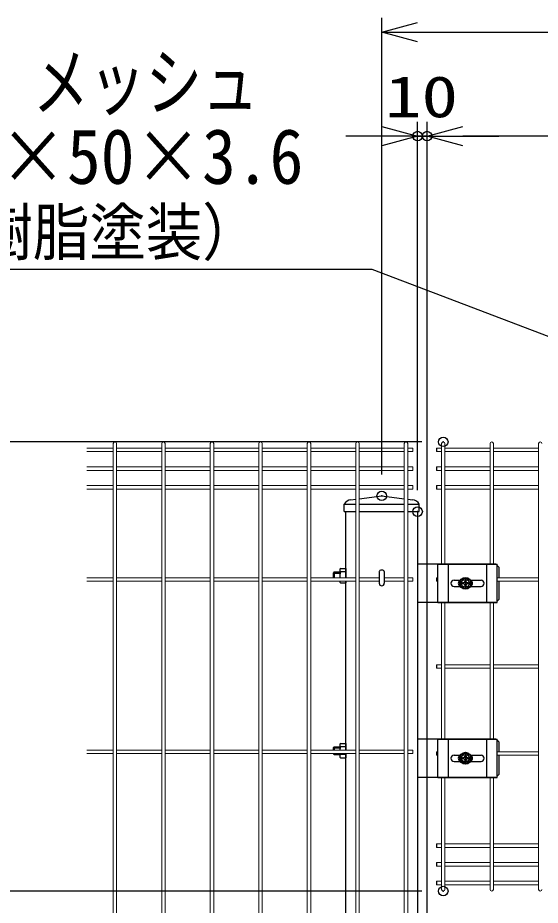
# Model space of a CAD drawing. Units: millimetres, scale not verified. Extents: x -6301 to 6301, y -4454 to 4456.
# Drawn here: x -5091 to -4544, y 1320 to 2249 of the extents above; entities that cross this region are included whole.
import ezdxf
from ezdxf.enums import TextEntityAlignment as Align

# ---------------------------------------------------------------- set-up
doc = ezdxf.new("R2010")
doc.units = ezdxf.units.MM
doc.header["$LTSCALE"] = 20
doc.header["$PDMODE"] = 32
doc.header["$PDSIZE"] = 10
doc.linetypes.add('USER2', pattern=[2, 1.25, -0.25, 0.25, -0.25])
for name, color, linetype, lineweight in [('0-1_0', 4, 'Continuous', 25), ('0-3_六角ボルト', 2, 'Continuous', 25), ('0-4_LAYER12', 3, 'Continuous', 25), ('0-C_コーナー押え金具', 3, 'Continuous', 25)]:
    doc.layers.add(name, color=color, linetype=linetype, lineweight=lineweight)
doc.layers.add('0-6_DEFPOINTS', color=7, linetype='Continuous')
doc.styles.add('ＭＳ ゴシック', font='')
doc.styles.get('ＭＳ ゴシック').set_extended_font_data('MS Gothic')

# ---------------------------------------------------------------- blocks, each defined once
blk = doc.blocks.new('_Open30')
at = {"layer": '0-1_0', "color": 2}
blk.add_line((0, 0), (-20, 0), dxfattribs=at)
blk.add_lwpolyline([(-20, 5.36), (0, 0), (-20, -5.36)], dxfattribs=at)
blk = doc.blocks.new('MLeader2')
at = {"layer": '0-4_LAYER12', "color": 7}
blk.add_line((-4871.36, 1985.41), (-5170.02, 1985.41), dxfattribs=at)
at = {"layer": '0-4_LAYER12'}
blk.add_line((-4241.64, 1803.4), (-4288.37, 1821.17), dxfattribs=at)
at = {"layer": '0-4_LAYER12', "color": 7}
blk.add_lwpolyline([(-4288.37, 1821.17), (-4720.38, 1985.41), (-4871.36, 1985.41)], dxfattribs=at)
at = {"layer": '0-4_LAYER12'}
blk.add_lwpolyline([(-4283.61, 1833.69), (-4241.64, 1803.4), (-4293.14, 1808.65)], dxfattribs=at)
at = {"layer": '0-4_LAYER12', "style": 'ＭＳ ゴシック', "width": 0.9}
blk.add_text('（樹脂塗装）', height=48.09, dxfattribs=at).set_placement((-5193.36, 1986.16), align=Align.BOTTOM_LEFT)

msp = doc.modelspace()

# ---------------------------------------------------------------- linework, layer by layer
at = {"layer": '0-1_0', "color": 1}
for p, q in [((-4710.32, 1771.2), (-4710.32, 2248.97)), ((-4672.82, 1754.7), (-4672.82, 2140.16)), ((-4672.82, 1754.7), (-4672.82, 2140.16)), ((-4662.82, 1239.72), (-4662.82, 2140.16)), ((-4662.82, 1239.72), (-4662.82, 2140.16)), ((-4662.82, 1239.72), (-4662.82, 2140.16)), ((-4662.82, 1239.72), (-4662.82, 2140.16)), ((-4668.49, 1805.2), (-5313.25, 1805.2)), ((-4668.49, 1805.2), (-5182.07, 1805.2)), ((-4668.49, 1335.2), (-5182.07, 1335.2)), ((-4668.49, 1335.2), (-5182.07, 1335.2))]:
    msp.add_line(p, q, dxfattribs=at)
at = {"layer": '0-1_0', "color": 2}
for p, q in [((-4672.82, 2233.97), (-3705.32, 2233.97)), ((-4710.32, 2125.16), (-4747.82, 2125.16)), ((-4710.32, 2125.16), (-4747.82, 2125.16)), ((-4662.82, 2125.16), (-4672.82, 2125.16)), ((-4672.82, 2125.16), (-4662.82, 2125.16)), ((-3788.82, 2125.16), (-4625.32, 2125.16)), ((-4625.32, 2125.16), (-4587.82, 2125.16)), ((-3788.82, 2125.16), (-4625.32, 2125.16)), ((-4625.32, 2125.16), (-4587.82, 2125.16)), ((-4590.82, 1677.2), (-4672.82, 1677.2)), ((-4672.82, 1677.2), (-4672.82, 1637.2)), ((-4587.82, 1674.2), (-4589.49, 1675.87)), ((-4587.82, 1674.2), (-4587.82, 1663)), ((-4587.82, 1659.4), (-4587.82, 1640.2)), ((-4590.82, 1637.2), (-4672.82, 1637.2)), ((-4587.82, 1640.2), (-4589.49, 1638.53)), ((-4590.82, 1494.2), (-4672.82, 1494.2)), ((-4672.82, 1494.2), (-4672.82, 1454.2)), ((-4587.82, 1491.2), (-4589.49, 1492.87)), ((-4587.82, 1491.2), (-4587.82, 1481)), ((-4587.82, 1477.4), (-4587.82, 1457.2)), ((-4590.82, 1454.2), (-4672.82, 1454.2)), ((-4587.82, 1457.2), (-4589.49, 1455.53))]:
    msp.add_line(p, q, dxfattribs=at)
at = {"layer": '0-1_0', "lineweight": 15}
for p, q in [((-4991.34, 1803.4), (-4991.34, 837)), ((-4987.74, 1803.4), (-4987.74, 837)), ((-4940.57, 1803.4), (-4940.57, 837)), ((-4936.97, 1803.4), (-4936.97, 837)), ((-4889.8, 1803.4), (-4889.8, 837)), ((-4886.2, 1803.4), (-4886.2, 837)), ((-4839.03, 1803.4), (-4839.03, 837)), ((-4835.43, 1803.4), (-4835.43, 837)), ((-4788.26, 1803.4), (-4788.26, 837)), ((-4784.66, 1803.4), (-4784.66, 837)), ((-4737.49, 1803.4), (-4737.49, 837)), ((-4733.89, 1803.4), (-4733.89, 837)), ((-4686.72, 1803.4), (-4686.72, 837)), ((-4683.12, 1803.4), (-4683.12, 837)), ((-4647.79, 1803.4), (-4647.79, 1677.2)), ((-4644.19, 1803.4), (-4644.19, 1677.2)), ((-4597.02, 1803.4), (-4597.02, 1677.2)), ((-4593.42, 1803.4), (-4593.42, 1677.2)), ((-4546.25, 1803.4), (-4546.25, 1337)), ((-4991.34, 1798.57), (-5019.01, 1798.57)), ((-4991.34, 1794.97), (-5019.01, 1794.97)), ((-4940.57, 1798.57), (-4987.74, 1798.57)), ((-4940.57, 1794.97), (-4987.74, 1794.97)), ((-4889.8, 1798.57), (-4936.97, 1798.57)), ((-4889.8, 1794.97), (-4936.97, 1794.97)), ((-4839.03, 1798.57), (-4886.2, 1798.57)), ((-4839.03, 1794.97), (-4886.2, 1794.97)), ((-4788.26, 1798.57), (-4835.43, 1798.57)), ((-4788.26, 1794.97), (-4835.43, 1794.97)), ((-4737.49, 1798.57), (-4784.66, 1798.57)), ((-4737.49, 1794.97), (-4784.66, 1794.97)), ((-4686.72, 1798.57), (-4733.89, 1798.57)), ((-4686.72, 1794.97), (-4733.89, 1794.97)), ((-4677.92, 1798.57), (-4683.12, 1798.57)), ((-4677.92, 1794.97), (-4683.12, 1794.97)), ((-4677.92, 1798.57), (-4677.92, 1794.97)), ((-4647.79, 1798.57), (-4652.99, 1798.57)), ((-4647.79, 1794.97), (-4652.99, 1794.97)), ((-4597.02, 1798.57), (-4644.19, 1798.57)), ((-4597.02, 1794.97), (-4644.19, 1794.97)), ((-4546.25, 1798.57), (-4593.42, 1798.57)), ((-4546.25, 1794.97), (-4593.42, 1794.97)), ((-4991.34, 1779), (-5019.01, 1779)), ((-4991.34, 1775.4), (-5019.01, 1775.4)), ((-4940.57, 1779), (-4987.74, 1779)), ((-4940.57, 1775.4), (-4987.74, 1775.4)), ((-4889.8, 1779), (-4936.97, 1779)), ((-4889.8, 1775.4), (-4936.97, 1775.4)), ((-4839.03, 1779), (-4886.2, 1779)), ((-4839.03, 1775.4), (-4886.2, 1775.4)), ((-4788.26, 1779), (-4835.43, 1779)), ((-4788.26, 1775.4), (-4835.43, 1775.4)), ((-4737.49, 1779), (-4784.66, 1779)), ((-4737.49, 1775.4), (-4784.66, 1775.4)), ((-4686.72, 1779), (-4733.89, 1779)), ((-4686.72, 1775.4), (-4733.89, 1775.4)), ((-4677.92, 1779), (-4683.12, 1779)), ((-4677.92, 1775.4), (-4683.12, 1775.4)), ((-4677.92, 1779), (-4677.92, 1775.4)), ((-4647.79, 1779), (-4652.99, 1779)), ((-4647.79, 1775.4), (-4652.99, 1775.4)), ((-4597.02, 1779), (-4644.19, 1779)), ((-4597.02, 1775.4), (-4644.19, 1775.4)), ((-4546.25, 1779), (-4593.42, 1779)), ((-4546.25, 1775.4), (-4593.42, 1775.4)), ((-4991.34, 1759.43), (-5019.01, 1759.43)), ((-4991.34, 1755.83), (-5019.01, 1755.83)), ((-4940.57, 1759.43), (-4987.74, 1759.43)), ((-4940.57, 1755.83), (-4987.74, 1755.83)), ((-4889.8, 1759.43), (-4936.97, 1759.43)), ((-4889.8, 1755.83), (-4936.97, 1755.83)), ((-4839.03, 1759.43), (-4886.2, 1759.43)), ((-4839.03, 1755.83), (-4886.2, 1755.83)), ((-4788.26, 1759.43), (-4835.43, 1759.43)), ((-4788.26, 1755.83), (-4835.43, 1755.83)), ((-4737.49, 1759.43), (-4784.66, 1759.43)), ((-4737.49, 1755.83), (-4784.66, 1755.83)), ((-4686.72, 1759.43), (-4733.89, 1759.43)), ((-4686.72, 1755.83), (-4733.89, 1755.83)), ((-4677.92, 1759.43), (-4683.12, 1759.43)), ((-4677.92, 1755.83), (-4683.12, 1755.83)), ((-4677.92, 1759.43), (-4677.92, 1755.83)), ((-4647.79, 1759.43), (-4652.99, 1759.43)), ((-4647.79, 1755.83), (-4652.99, 1755.83)), ((-4597.02, 1759.43), (-4644.19, 1759.43)), ((-4597.02, 1755.83), (-4644.19, 1755.83)), ((-4546.25, 1759.43), (-4593.42, 1759.43)), ((-4546.25, 1755.83), (-4593.42, 1755.83)), ((-4991.34, 1663), (-5019.01, 1663)), ((-4940.57, 1663), (-4987.74, 1663)), ((-4889.8, 1663), (-4936.97, 1663)), ((-4839.03, 1663), (-4886.2, 1663)), ((-4788.26, 1663), (-4835.43, 1663)), ((-4737.49, 1663), (-4784.66, 1663)), ((-4712.92, 1663), (-4733.89, 1663)), ((-4686.72, 1663), (-4707.72, 1663)), ((-4677.92, 1663), (-4683.12, 1663)), ((-4677.92, 1663), (-4677.92, 1659.4)), ((-4651.49, 1663), (-4652.99, 1663)), ((-4546.25, 1663), (-4589.49, 1663)), ((-4991.34, 1659.4), (-5019.01, 1659.4)), ((-4940.57, 1659.4), (-4987.74, 1659.4)), ((-4889.8, 1659.4), (-4936.97, 1659.4)), ((-4839.03, 1659.4), (-4886.2, 1659.4)), ((-4788.26, 1659.4), (-4835.43, 1659.4)), ((-4737.49, 1659.4), (-4784.66, 1659.4)), ((-4712.92, 1659.4), (-4733.89, 1659.4)), ((-4686.72, 1659.4), (-4707.72, 1659.4)), ((-4677.92, 1659.4), (-4683.12, 1659.4)), ((-4651.49, 1659.4), (-4652.99, 1659.4)), ((-4546.25, 1659.4), (-4589.49, 1659.4)), ((-4647.79, 1637.2), (-4647.79, 1494.2)), ((-4644.19, 1637.2), (-4644.19, 1494.2)), ((-4597.02, 1637.2), (-4597.02, 1494.2)), ((-4593.42, 1637.2), (-4593.42, 1494.2)), ((-4647.79, 1572), (-4652.99, 1572)), ((-4597.02, 1572), (-4644.19, 1572)), ((-4546.25, 1572), (-4593.42, 1572)), ((-4647.79, 1568.4), (-4652.99, 1568.4)), ((-4597.02, 1568.4), (-4644.19, 1568.4)), ((-4546.25, 1568.4), (-4593.42, 1568.4)), ((-4991.34, 1482.75), (-5019.01, 1482.75)), ((-4991.34, 1479.15), (-5019.01, 1479.15)), ((-4940.57, 1482.75), (-4987.74, 1482.75)), ((-4940.57, 1479.15), (-4987.74, 1479.15)), ((-4889.8, 1482.75), (-4936.97, 1482.75)), ((-4889.8, 1479.15), (-4936.97, 1479.15)), ((-4839.03, 1482.75), (-4886.2, 1482.75)), ((-4839.03, 1479.15), (-4886.2, 1479.15)), ((-4788.26, 1482.75), (-4835.43, 1482.75)), ((-4788.26, 1479.15), (-4835.43, 1479.15)), ((-4737.49, 1482.75), (-4784.66, 1482.75)), ((-4737.49, 1479.15), (-4784.66, 1479.15)), ((-4686.72, 1482.75), (-4733.89, 1482.75)), ((-4686.72, 1479.15), (-4733.89, 1479.15)), ((-4677.92, 1482.75), (-4683.12, 1482.75)), ((-4677.92, 1479.15), (-4683.12, 1479.15)), ((-4677.92, 1482.75), (-4677.92, 1479.15)), ((-4651.49, 1481), (-4652.99, 1481)), ((-4651.49, 1477.4), (-4652.99, 1477.4)), ((-4546.25, 1481), (-4589.49, 1481)), ((-4546.25, 1477.4), (-4589.49, 1477.4)), ((-4647.79, 1454.2), (-4647.79, 1337)), ((-4644.19, 1454.2), (-4644.19, 1337)), ((-4597.02, 1454.2), (-4597.02, 1337)), ((-4593.42, 1454.2), (-4593.42, 1337)), ((-4647.79, 1384.57), (-4652.99, 1384.57)), ((-4597.02, 1384.57), (-4644.19, 1384.57)), ((-4546.25, 1384.57), (-4593.42, 1384.57)), ((-4647.79, 1380.97), (-4652.99, 1380.97)), ((-4597.02, 1380.97), (-4644.19, 1380.97)), ((-4546.25, 1380.97), (-4593.42, 1380.97)), ((-4647.79, 1365), (-4652.99, 1365)), ((-4647.79, 1361.4), (-4652.99, 1361.4)), ((-4597.02, 1365), (-4644.19, 1365)), ((-4597.02, 1361.4), (-4644.19, 1361.4)), ((-4546.25, 1365), (-4593.42, 1365)), ((-4546.25, 1361.4), (-4593.42, 1361.4)), ((-4647.79, 1345.43), (-4652.99, 1345.43)), ((-4647.79, 1341.83), (-4652.99, 1341.83)), ((-4597.02, 1345.43), (-4644.19, 1345.43)), ((-4597.02, 1341.83), (-4644.19, 1341.83)), ((-4546.25, 1345.43), (-4593.42, 1345.43)), ((-4546.25, 1341.83), (-4593.42, 1341.83))]:
    msp.add_line(p, q, dxfattribs=at)
at = {"layer": '0-1_0'}
for p, q in [((-4652.99, 1798.57), (-4652.99, 1794.97)), ((-4652.99, 1779), (-4652.99, 1775.4)), ((-4652.99, 1759.43), (-4652.99, 1755.83)), ((-4652.99, 1663), (-4652.99, 1659.4)), ((-4652.99, 1572), (-4652.99, 1568.4)), ((-4652.99, 1481), (-4652.99, 1477.4)), ((-4652.99, 1384.57), (-4652.99, 1380.97)), ((-4652.99, 1365), (-4652.99, 1361.4)), ((-4652.99, 1345.43), (-4652.99, 1341.83))]:
    msp.add_line(p, q, dxfattribs=at)
at = {"layer": '0-1_0', "color": 7}
for p, q in [((-4749.57, 1740.2), (-4737.49, 1740.2)), ((-4749.57, 1732.2), (-4749.57, 1740.2)), ((-4742.57, 1744.7), (-4737.49, 1745.33)), ((-4733.89, 1740.2), (-4686.72, 1740.2)), ((-4683.12, 1745.33), (-4678.07, 1744.7)), ((-4683.12, 1740.2), (-4671.07, 1740.2)), ((-4671.07, 1732.2), (-4671.07, 1740.2)), ((-4749.57, 1732.2), (-4737.49, 1732.2)), ((-4747.82, 1663), (-4747.82, 1732.2)), ((-4733.89, 1732.2), (-4686.72, 1732.2)), ((-4683.12, 1732.2), (-4671.07, 1732.2)), ((-4672.82, 1732.2), (-4672.82, 410.2)), ((-4712.92, 1669.48), (-4712.92, 1657.2)), ((-4707.72, 1669.48), (-4707.72, 1657.2)), ((-4627.82, 1660.07), (-4622.82, 1662.95)), ((-4617.82, 1660.07), (-4622.82, 1662.95)), ((-4747.82, 1482.75), (-4747.82, 1659.4)), ((-4627.82, 1660.07), (-4627.82, 1654.32)), ((-4622.82, 1651.45), (-4627.82, 1654.32)), ((-4624.82, 1657.7), (-4625.82, 1657.7)), ((-4625.82, 1657.7), (-4625.82, 1656.7)), ((-4624.82, 1656.7), (-4625.82, 1656.7)), ((-4622.32, 1660.2), (-4623.32, 1660.2)), ((-4623.32, 1660.2), (-4623.32, 1659.2)), ((-4623.32, 1655.2), (-4623.32, 1654.2)), ((-4622.32, 1654.2), (-4623.32, 1654.2)), ((-4622.82, 1651.45), (-4617.82, 1654.32)), ((-4622.32, 1660.2), (-4622.32, 1659.2)), ((-4622.32, 1655.2), (-4622.32, 1654.2)), ((-4619.82, 1657.7), (-4620.82, 1657.7)), ((-4619.82, 1656.7), (-4620.82, 1656.7)), ((-4619.82, 1657.7), (-4619.82, 1656.7)), ((-4617.82, 1660.07), (-4617.82, 1654.32)), ((-4747.82, 1302.5), (-4747.82, 1479.15)), ((-4627.82, 1477.07), (-4622.82, 1479.95)), ((-4627.82, 1477.07), (-4627.82, 1471.32)), ((-4622.32, 1477.2), (-4623.32, 1477.2)), ((-4623.32, 1477.2), (-4623.32, 1476.2)), ((-4617.82, 1477.07), (-4622.82, 1479.95)), ((-4622.32, 1477.2), (-4622.32, 1476.2)), ((-4617.82, 1477.07), (-4617.82, 1471.32)), ((-4622.82, 1468.45), (-4627.82, 1471.32)), ((-4624.82, 1474.7), (-4625.82, 1474.7)), ((-4625.82, 1474.7), (-4625.82, 1473.7)), ((-4624.82, 1473.7), (-4625.82, 1473.7)), ((-4623.32, 1472.2), (-4623.32, 1471.2)), ((-4622.32, 1471.2), (-4623.32, 1471.2)), ((-4622.82, 1468.45), (-4617.82, 1471.32)), ((-4622.32, 1472.2), (-4622.32, 1471.2)), ((-4619.82, 1474.7), (-4620.82, 1474.7)), ((-4619.82, 1473.7), (-4620.82, 1473.7)), ((-4619.82, 1474.7), (-4619.82, 1473.7))]:
    msp.add_line(p, q, dxfattribs=at)
at = {"layer": '0-1_0', "color": 2, "linetype": 'USER2'}
for p, q in [((-4622.82, 1663.45), (-4622.82, 1650.95)), ((-4622.82, 1480.45), (-4622.82, 1467.95))]:
    msp.add_line(p, q, dxfattribs=at)
at = {"layer": '0-1_0', "color": 7}
msp.add_lwpolyline([(-4733.89, 1745.78), (-4710.32, 1748.7), (-4686.72, 1745.77)], dxfattribs=at)
for centre, radius in [((-4622.82, 1657.2), 6.25), ((-4622.82, 1657.2), 4), ((-4622.82, 1474.2), 6.25), ((-4622.82, 1474.2), 4)]:
    msp.add_circle(centre, radius, dxfattribs=at)
at = {"layer": '0-1_0', "lineweight": 15}
for centre, start, end in [((-4989.54, 1803.4), 0, 180), ((-4938.77, 1803.4), 0, 180), ((-4888, 1803.4), 0, 180), ((-4837.23, 1803.4), 0, 180), ((-4786.46, 1803.4), 0, 180), ((-4735.69, 1803.4), 0, 180), ((-4684.92, 1803.4), 0, 180), ((-4645.99, 1803.4), 0, 180), ((-4595.22, 1803.4), 0, 180), ((-4544.45, 1803.4), 0, 180), ((-4645.99, 1337), 180, 0), ((-4595.22, 1337), 180, 0), ((-4544.45, 1337), 180, 0)]:
    msp.add_arc(centre, 1.8, start, end, dxfattribs=at)
at = {"layer": '0-1_0', "color": 7}
for centre, radius, start, end in [((-4741.75, 1735.73), 9.01, 95.23153, 150.23892), ((-4678.89, 1735.73), 9.01, 29.76108, 84.76847), ((-4710.32, 1657.2), 2.6, 180, 0), ((-4625.34, 1659.72), 2.08, 284.40754, 345.59246), ((-4625.34, 1654.68), 2.08, 14.40754, 75.59246), ((-4620.3, 1659.72), 2.08, 194.40754, 255.59246), ((-4620.3, 1654.68), 2.08, 104.40754, 165.59246), ((-4625.34, 1476.72), 2.08, 284.40754, 345.59246), ((-4625.34, 1471.68), 2.08, 14.40754, 75.59246), ((-4620.3, 1476.72), 2.08, 194.40754, 255.59246), ((-4620.3, 1471.68), 2.08, 104.40754, 165.59246)]:
    msp.add_arc(centre, radius, start, end, dxfattribs=at)
at = {"layer": '0-1_0', "color": 2}
for centre, start, end in [((-4626.82, 1657.2), 112.71582, 247.28418), ((-4618.82, 1657.2), 292.71582, 67.28418), ((-4626.82, 1474.2), 112.71582, 247.28418), ((-4618.82, 1474.2), 292.71582, 67.28418)]:
    msp.add_arc(centre, 3.5, start, end, dxfattribs=at)
at = {"layer": '0-1_0', "color": 7}
msp.add_ellipse((-4710.32, 1669.48), major_axis=(-2.6, 0), ratio=0.601815, start_param=3.141593, end_param=6.283185, dxfattribs=at)
at = {"layer": '0-3_六角ボルト'}
for p, q in [((-4753.31, 1672.7), (-4747.82, 1672.7)), ((-4747.82, 1672.7), (-4747.82, 1663)), ((-4760.02, 1669.2), (-4761.22, 1668)), ((-4761.22, 1668), (-4761.22, 1663)), ((-4761.22, 1668), (-4754.32, 1668)), ((-4760.02, 1669.2), (-4754.32, 1669.2)), ((-4760.02, 1669.2), (-4760.02, 1663)), ((-4754.32, 1670.95), (-4754.32, 1663)), ((-4747.82, 1669.2), (-4753.31, 1669.2)), ((-4753.31, 1657.7), (-4747.82, 1657.7)), ((-4747.82, 1659.4), (-4747.82, 1657.7)), ((-4760.02, 1486.2), (-4761.22, 1485)), ((-4760.02, 1486.2), (-4754.32, 1486.2)), ((-4760.02, 1486.2), (-4760.02, 1482.75)), ((-4754.32, 1487.95), (-4754.32, 1482.75)), ((-4753.31, 1489.7), (-4747.82, 1489.7)), ((-4747.82, 1486.2), (-4753.31, 1486.2)), ((-4747.82, 1489.7), (-4747.82, 1482.75)), ((-4761.22, 1485), (-4761.22, 1482.75)), ((-4761.22, 1485), (-4754.32, 1485)), ((-4760.02, 1478.2), (-4760.97, 1479.15)), ((-4760.02, 1479.15), (-4760.02, 1478.2)), ((-4760.02, 1478.2), (-4754.32, 1478.2)), ((-4754.32, 1479.15), (-4754.32, 1476.45)), ((-4747.82, 1478.2), (-4753.31, 1478.2)), ((-4747.82, 1479.15), (-4747.82, 1474.7)), ((-4753.31, 1474.7), (-4747.82, 1474.7))]:
    msp.add_line(p, q, dxfattribs=at)
for centre, radius, start, end in [((-4752.3, 1670.95), 2.02, 120, 240), ((-4745.9, 1665.2), 8.42, 151.64827, 195.14042), ((-4752.3, 1659.45), 2.02, 181.41785, 240), ((-4752.3, 1487.95), 2.02, 120, 240), ((-4745.9, 1482.2), 8.42, 151.64827, 176.25613), ((-4752.3, 1476.45), 2.02, 120, 240), ((-4745.9, 1482.2), 8.42, 201.22911, 208.35173)]:
    msp.add_arc(centre, radius, start, end, dxfattribs=at)
at = {"layer": '0-6_DEFPOINTS'}
for p in [(-4672.82, 2125.16), (-4662.82, 2125.16), (-4645.99, 1805.2), (-4710.32, 1748.7), (-4672.82, 1732.2), (-4672.82, 1732.2), (-4645.99, 1335.2)]:
    msp.add_point(p, dxfattribs=at)
at = {"layer": '0-C_コーナー押え金具'}
for p, q in [((-4651.49, 1677.2), (-4589.49, 1677.2)), ((-4651.49, 1637.2), (-4651.49, 1677.2)), ((-4640.49, 1637.2), (-4640.49, 1677.2)), ((-4600.49, 1637.2), (-4600.49, 1677.2)), ((-4589.49, 1637.2), (-4589.49, 1677.2)), ((-4634.64, 1660.45), (-4628.16, 1660.45)), ((-4634.64, 1653.95), (-4628.16, 1653.95)), ((-4617.48, 1660.45), (-4606.34, 1660.45)), ((-4617.48, 1653.95), (-4606.34, 1653.95)), ((-4651.49, 1637.2), (-4589.49, 1637.2)), ((-4651.49, 1494.2), (-4589.49, 1494.2)), ((-4651.49, 1454.2), (-4651.49, 1494.2)), ((-4640.49, 1454.2), (-4640.49, 1494.2)), ((-4600.49, 1454.2), (-4600.49, 1494.2)), ((-4589.49, 1454.2), (-4589.49, 1494.2)), ((-4634.64, 1477.45), (-4628.16, 1477.45)), ((-4617.48, 1477.45), (-4606.34, 1477.45)), ((-4634.64, 1470.95), (-4628.16, 1470.95)), ((-4617.48, 1470.95), (-4606.34, 1470.95)), ((-4651.49, 1454.2), (-4589.49, 1454.2))]:
    msp.add_line(p, q, dxfattribs=at)
for centre, start, end in [((-4634.64, 1657.2), 90, 270), ((-4606.34, 1657.2), 270, 90), ((-4634.64, 1474.2), 90, 270), ((-4606.34, 1474.2), 270, 90)]:
    msp.add_arc(centre, 3.25, start, end, dxfattribs=at)

# ---------------------------------------------------------------- block references
at = {"layer": '0-1_0', "xscale": 1.875, "yscale": 1.875, "rotation": 180}
for p in [(-4710.32, 2233.97), (-4662.82, 2125.16), (-4662.82, 2125.16), (-4662.82, 2125.16), (-4662.82, 2125.16)]:
    msp.add_blockref('_Open30', p, dxfattribs=at)
at = {"layer": '0-1_0', "xscale": 1.875, "yscale": 1.875}
msp.add_blockref('_Open30', (-4672.82, 2125.16), dxfattribs=at)
msp.add_blockref('_Open30', (-4672.82, 2125.16), dxfattribs=at)
at = {"layer": '0-4_LAYER12'}
msp.add_blockref('MLeader2', (0, 0), dxfattribs=at)

# ---------------------------------------------------------------- texts
at = {"layer": '0-1_0', "color": 3, "style": 'ＭＳ ゴシック', "width": 1.3}
msp.add_text('10', height=43.26, dxfattribs=at).set_placement((-4706.98, 2131.83), align=Align.BOTTOM_LEFT)
msp.add_text('10', height=43.26, dxfattribs=at).set_placement((-4706.98, 2131.83), align=Align.BOTTOM_LEFT)
at = {"layer": '0-4_LAYER12', "style": 'ＭＳ ゴシック'}
for s, height, width, p in [('メッシュ', 57.77, 0.75, (-5075.64, 2135.48)), ('91×50×3.6', 57.73, 0.9, (-5181.13, 2057.87))]:
    msp.add_text(s, height=height, dxfattribs=dict(at, width=width)).set_placement(p, align=Align.BOTTOM_LEFT)

doc.saveas('drawing.dxf')
